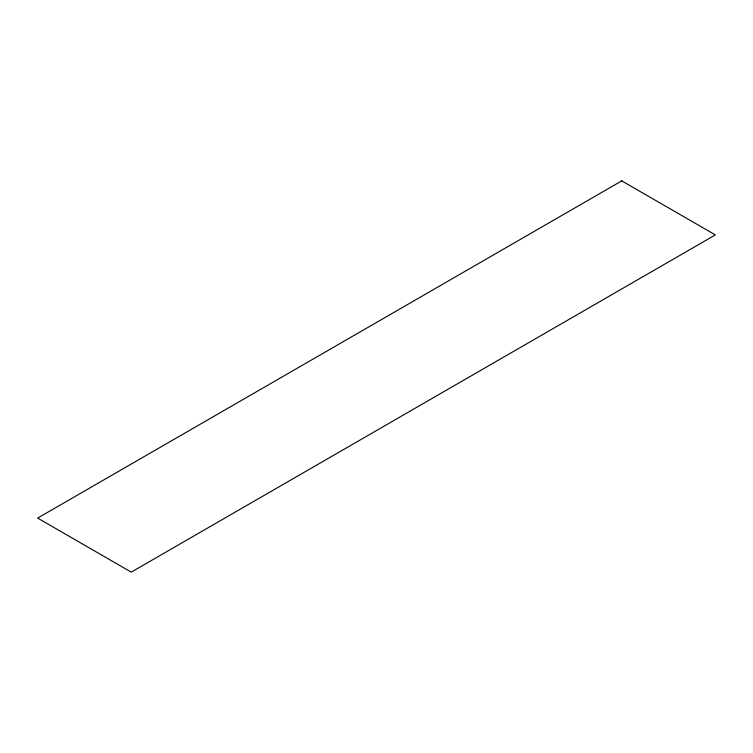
<?xml version="1.0" encoding="UTF-8"?>
<svg xmlns="http://www.w3.org/2000/svg" width="753" height="753" viewBox="0 0 753 753"><rect width="100%" height="100%" fill="white"/><g stroke="black" fill="none" stroke-linecap="round" stroke-linejoin="round"><path stroke-width="1.13" d="M621.743 180.871L37.65 518.092L131.257 572.129L715.35 234.908L621.743 180.871"/></g></svg>
